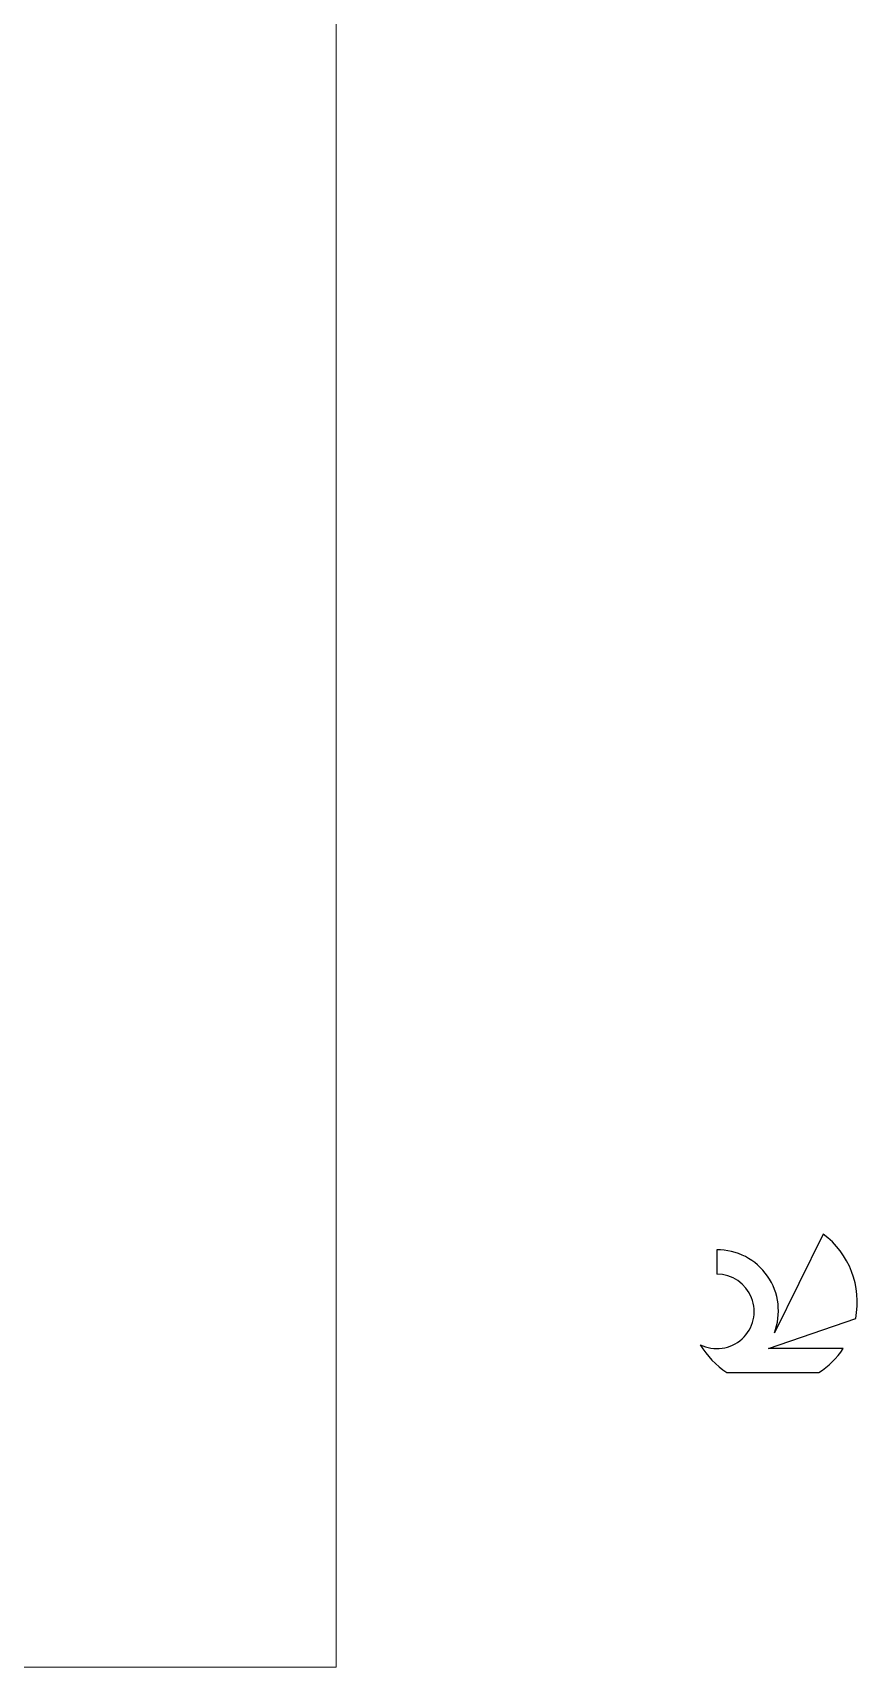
# Model space of a CAD drawing. Header units: millimetres. Extents: x -70 to 85, y -48 to 70.
# Drawn here: x 47.9 to 85.1, y -48.4 to 25.2 of the extents above; entities that cross this region are included whole.
import ezdxf

# ---------------------------------------------------------------- set-up
doc = ezdxf.new("R2010")
doc.units = ezdxf.units.MM
doc.header["$LTSCALE"] = 7
doc.layers.add('INFTOTAL', color=9, linetype='CONTINUOUS')
doc.layers.add('SK6', color=5, linetype='CONTINUOUS')

msp = doc.modelspace()

# ---------------------------------------------------------------- linework, layer by layer
at = {"layer": 'INFTOTAL', "color": 9, "linetype": 'CONTINUOUS', "lineweight": 18}
for p, q in [((61.6, -48.4), (61.6, 70.4)), ((-70.4, -48.4), (61.6, -48.4))]:
    msp.add_line(p, q, dxfattribs=at)
at = {"layer": 'SK6', "color": 5, "linetype": 'CONTINUOUS', "lineweight": 25}
for p, q in [((83.535, -28.88), (81.337, -33.337)), ((78.74, -29.585), (78.74, -30.688)), ((81.08, -34.038), (85, -32.677)), ((84.437, -34.038), (81.08, -34.038)), ((79.202, -35.12), (83.344, -35.12))]:
    msp.add_line(p, q, dxfattribs=at)
for centre, radius, start, end in [((81.273, -31.934), 3.8, 348.72386, 53.46911), ((78.761, -32.345), 2.76, 338.93794, 90.44457), ((78.75, -32.365), 1.677, 243.42147, 90.36024), ((81.273, -31.934), 3.8, 210.54837, 236.97802), ((81.273, -31.934), 3.8, 303.02198, 326.37322)]:
    msp.add_arc(centre, radius, start, end, dxfattribs=at)

doc.saveas('drawing.dxf')
